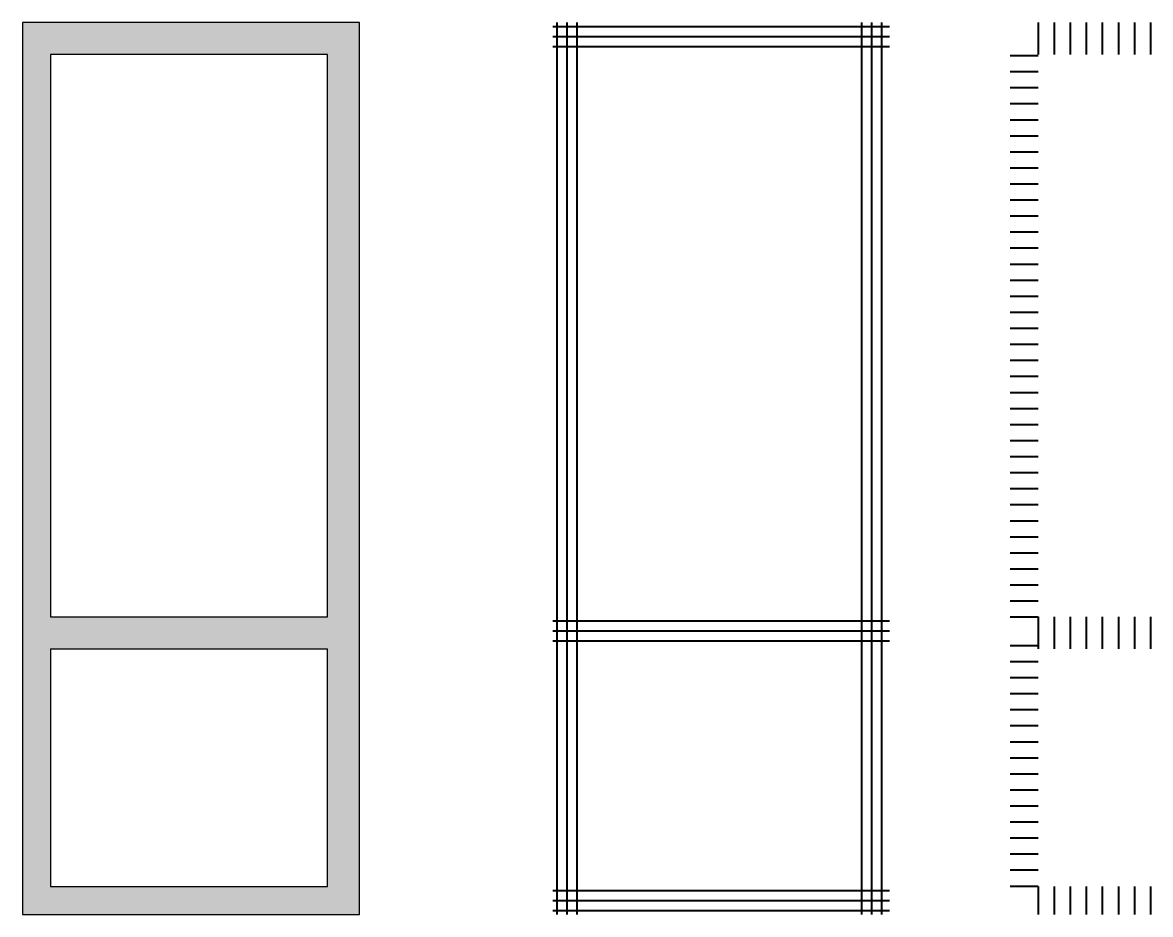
# Model space of a CAD drawing. Header units: millimetres. Extents: x -112594 to 313336, y -1917 to 255843.
# Drawn here: x -89426 to -75364, y 168107 to 179227 of the extents above; entities that cross this region are included whole.
import ezdxf

# ---------------------------------------------------------------- set-up
doc = ezdxf.new("R2010")
doc.units = ezdxf.units.MM
doc.header["$MEASUREMENT"] = 0
doc.layers.add('Арматура ОСН', color=6, linetype='Continuous', lineweight=40)
doc.layers.add('МОНОЛИТ', color=2, linetype='Continuous', lineweight=30)

msp = doc.modelspace()

# ---------------------------------------------------------------- hatches: boundary and pattern name
at = {"layer": 'Арматура ОСН', "ltscale": 10}
h = msp.add_hatch(dxfattribs=at)
h.set_pattern_fill('ANSI31', color=256, scale=0.01)
h.set_pattern_definition([(45, (-34009.0411475, 0), (-0.000883883476483, 0.000883883476483), [])])
h.paths.add_polyline_path([(-85226.39012, 179227.43297), (-89426.39012, 179227.43297), (-89426.39012, 168107.43297), (-85226.39012, 168107.43297)])
h.paths.add_polyline_path([(-89076.39012, 171817.43297), (-89076.39012, 178827.43297), (-85626.39012, 178827.43297), (-85626.39012, 171817.43297)], flags=16)
h.paths.add_polyline_path([(-85626.39012, 171417.43297), (-85626.39012, 168457.43297), (-89076.39012, 168457.43297), (-89076.39012, 171417.43297)], flags=16)

# ---------------------------------------------------------------- linework, layer by layer
at = {"layer": 'Арматура ОСН', "ltscale": 20}
for p, q in [((-82816.06122, 179177.43297), (-78616.06122, 179177.43297)), ((-82766.06122, 179227.43297), (-82766.06122, 168107.43297)), ((-82641.06122, 179227.43297), (-82641.06122, 168107.43297)), ((-82516.06122, 179227.43297), (-82516.06122, 168107.43297)), ((-78966.06122, 179227.43297), (-78966.06122, 168107.43297)), ((-78841.06122, 179227.43297), (-78841.06122, 168107.43297)), ((-78716.06122, 179227.43297), (-78716.06122, 168107.43297)), ((-82816.06122, 179052.43297), (-78616.06122, 179052.43297)), ((-82816.06122, 178927.43297), (-78616.06122, 178927.43297)), ((-82816.06122, 171767.43297), (-78616.06122, 171767.43297)), ((-82816.06122, 171642.43297), (-78616.06122, 171642.43297)), ((-82816.06122, 171517.43297), (-78616.06122, 171517.43297)), ((-82816.06122, 168407.43297), (-78616.06122, 168407.43297)), ((-82816.06122, 168282.43297), (-78616.06122, 168282.43297)), ((-82816.06122, 168157.43297), (-78616.06122, 168157.43297))]:
    msp.add_line(p, q, dxfattribs=at)
at = {"layer": 'Арматура ОСН', "color": 4, "ltscale": 10}
for p, q in [((-76764.12874, 179227.43297), (-76764.12874, 178827.43297)), ((-76564.12874, 179227.43297), (-76564.12874, 178827.43297)), ((-76364.12874, 179227.43297), (-76364.12874, 178827.43297)), ((-76164.12874, 179227.43297), (-76164.12874, 178827.43297)), ((-75964.12874, 179227.43297), (-75964.12874, 178827.43297)), ((-75764.12874, 179227.43297), (-75764.12874, 178827.43297)), ((-75564.12874, 179227.43297), (-75564.12874, 178827.43297)), ((-75364.12874, 179227.43297), (-75364.12874, 178827.43297)), ((-76764.12874, 171817.43297), (-76764.12874, 171417.43297)), ((-76564.12874, 171817.43297), (-76564.12874, 171417.43297)), ((-76364.12874, 171817.43297), (-76364.12874, 171417.43297)), ((-76164.12874, 171817.43297), (-76164.12874, 171417.43297)), ((-75964.12874, 171817.43297), (-75964.12874, 171417.43297)), ((-75764.12874, 171817.43297), (-75764.12874, 171417.43297)), ((-75564.12874, 171817.43297), (-75564.12874, 171417.43297)), ((-75364.12874, 171817.43297), (-75364.12874, 171417.43297))]:
    msp.add_line(p, q, dxfattribs=at)
at = {"layer": 'Арматура ОСН', "color": 5, "ltscale": 10}
for p, q in [((-76764.12874, 178812.51363), (-77114.12874, 178812.51363)), ((-76764.12874, 178612.51363), (-77114.12874, 178612.51363)), ((-76764.12874, 178412.51363), (-77114.12874, 178412.51363)), ((-76764.12874, 178212.51363), (-77114.12874, 178212.51363)), ((-76764.12874, 178012.51363), (-77114.12874, 178012.51363)), ((-76764.12874, 177812.51363), (-77114.12874, 177812.51363)), ((-76764.12874, 177612.51363), (-77114.12874, 177612.51363)), ((-76764.12874, 177412.51363), (-77114.12874, 177412.51363)), ((-76764.12874, 177212.51363), (-77114.12874, 177212.51363)), ((-76764.12874, 177012.51363), (-77114.12874, 177012.51363)), ((-76764.12874, 176812.51363), (-77114.12874, 176812.51363)), ((-76764.12874, 176612.51363), (-77114.12874, 176612.51363)), ((-76764.12874, 176412.51363), (-77114.12874, 176412.51363)), ((-76764.12874, 176212.51363), (-77114.12874, 176212.51363)), ((-76764.12874, 176012.51363), (-77114.12874, 176012.51363)), ((-76764.12874, 175812.51363), (-77114.12874, 175812.51363)), ((-76764.12874, 175612.51363), (-77114.12874, 175612.51363)), ((-76764.12874, 175412.51363), (-77114.12874, 175412.51363)), ((-76764.12874, 175212.51363), (-77114.12874, 175212.51363)), ((-76764.12874, 175012.51363), (-77114.12874, 175012.51363)), ((-76764.12874, 174812.51363), (-77114.12874, 174812.51363)), ((-76764.12874, 174612.51363), (-77114.12874, 174612.51363)), ((-76764.12874, 174412.51363), (-77114.12874, 174412.51363)), ((-76764.12874, 174212.51363), (-77114.12874, 174212.51363)), ((-76764.12874, 174012.51363), (-77114.12874, 174012.51363)), ((-76764.12874, 173812.51363), (-77114.12874, 173812.51363)), ((-76764.12874, 173612.51363), (-77114.12874, 173612.51363)), ((-76764.12874, 173412.51363), (-77114.12874, 173412.51363)), ((-76764.12874, 173212.51363), (-77114.12874, 173212.51363)), ((-76764.12874, 173012.51363), (-77114.12874, 173012.51363)), ((-76764.12874, 172812.51363), (-77114.12874, 172812.51363)), ((-76764.12874, 172612.51363), (-77114.12874, 172612.51363)), ((-76764.12874, 172412.51363), (-77114.12874, 172412.51363)), ((-76764.12874, 172212.51363), (-77114.12874, 172212.51363)), ((-76764.12874, 172012.51363), (-77114.12874, 172012.51363)), ((-76764.12874, 171812.51363), (-77114.12874, 171812.51363)), ((-76764.12874, 171457.43297), (-77114.12874, 171457.43297)), ((-76764.12874, 171257.43297), (-77114.12874, 171257.43297)), ((-76764.12874, 171057.43297), (-77114.12874, 171057.43297)), ((-76764.12874, 170857.43297), (-77114.12874, 170857.43297)), ((-76764.12874, 170657.43297), (-77114.12874, 170657.43297)), ((-76764.12874, 170457.43297), (-77114.12874, 170457.43297)), ((-76764.12874, 170257.43297), (-77114.12874, 170257.43297)), ((-76764.12874, 170057.43297), (-77114.12874, 170057.43297)), ((-76764.12874, 169857.43297), (-77114.12874, 169857.43297)), ((-76764.12874, 169657.43297), (-77114.12874, 169657.43297)), ((-76764.12874, 169457.43297), (-77114.12874, 169457.43297)), ((-76764.12874, 169257.43297), (-77114.12874, 169257.43297)), ((-76764.12874, 169057.43297), (-77114.12874, 169057.43297)), ((-76764.12874, 168857.43297), (-77114.12874, 168857.43297)), ((-76764.12874, 168657.43297), (-77114.12874, 168657.43297)), ((-76764.12874, 168457.43297), (-77114.12874, 168457.43297)), ((-76764.12874, 168457.43297), (-76764.12874, 168107.43297)), ((-76564.12874, 168457.43297), (-76564.12874, 168107.43297)), ((-76364.12874, 168457.43297), (-76364.12874, 168107.43297)), ((-76164.12874, 168457.43297), (-76164.12874, 168107.43297)), ((-75964.12874, 168457.43297), (-75964.12874, 168107.43297)), ((-75764.12874, 168457.43297), (-75764.12874, 168107.43297)), ((-75564.12874, 168457.43297), (-75564.12874, 168107.43297)), ((-75364.12874, 168457.43297), (-75364.12874, 168107.43297))]:
    msp.add_line(p, q, dxfattribs=at)
at = {"layer": 'МОНОЛИТ', "ltscale": 20}
for p, q in [((-89426.39012, 179227.43297), (-89426.39012, 168107.43297)), ((-85226.39012, 179227.43297), (-89426.39012, 179227.43297)), ((-85226.39012, 168107.43297), (-85226.39012, 179227.43297)), ((-89076.39012, 178827.43297), (-89076.39012, 171817.43297)), ((-85626.39012, 178827.43297), (-89076.39012, 178827.43297)), ((-85626.39012, 171817.43297), (-85626.39012, 178827.43297)), ((-89076.39012, 171817.43297), (-85626.39012, 171817.43297)), ((-89076.39012, 171417.43297), (-89076.39012, 168457.43297)), ((-89076.39012, 171417.43297), (-85626.39012, 171417.43297)), ((-85626.39012, 168457.43297), (-85626.39012, 171417.43297)), ((-89076.39012, 168457.43297), (-85626.39012, 168457.43297)), ((-89426.39012, 168107.43297), (-85226.39012, 168107.43297))]:
    msp.add_line(p, q, dxfattribs=at)

doc.saveas('drawing.dxf')
